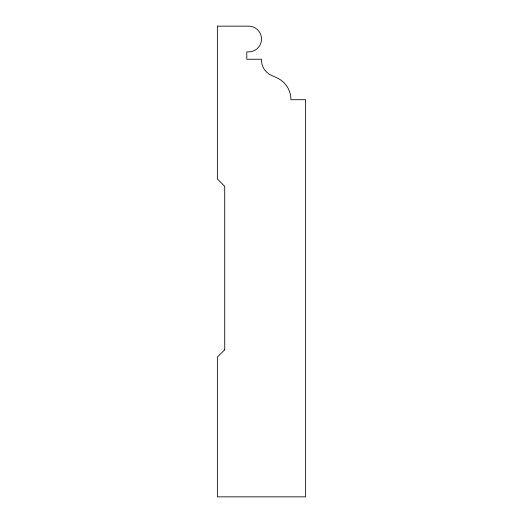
<?xml version="1.0" encoding="UTF-8"?>
<svg xmlns="http://www.w3.org/2000/svg" width="523" height="523" viewBox="0 0 523 523"><rect width="100%" height="100%" fill="white"/><g stroke="black" fill="none" stroke-linecap="round" stroke-linejoin="round"><path stroke-width="0.78" d="M224.727 349.756L217.372 357.111L217.372 496.85L305.628 496.85L305.628 99.697L290.919 99.697A23.783 23.783 0 0 0 277.059 77.901L271.169 75.201A16.631 16.631 0 0 1 261.5 59.249L246.791 59.249L246.791 51.895L248.628 51.895A12.872 12.872 0 0 0 261.5 39.022A12.872 12.872 0 0 0 248.628 26.15L217.372 26.15L217.372 178.951L224.727 186.306L224.727 349.756"/></g></svg>
